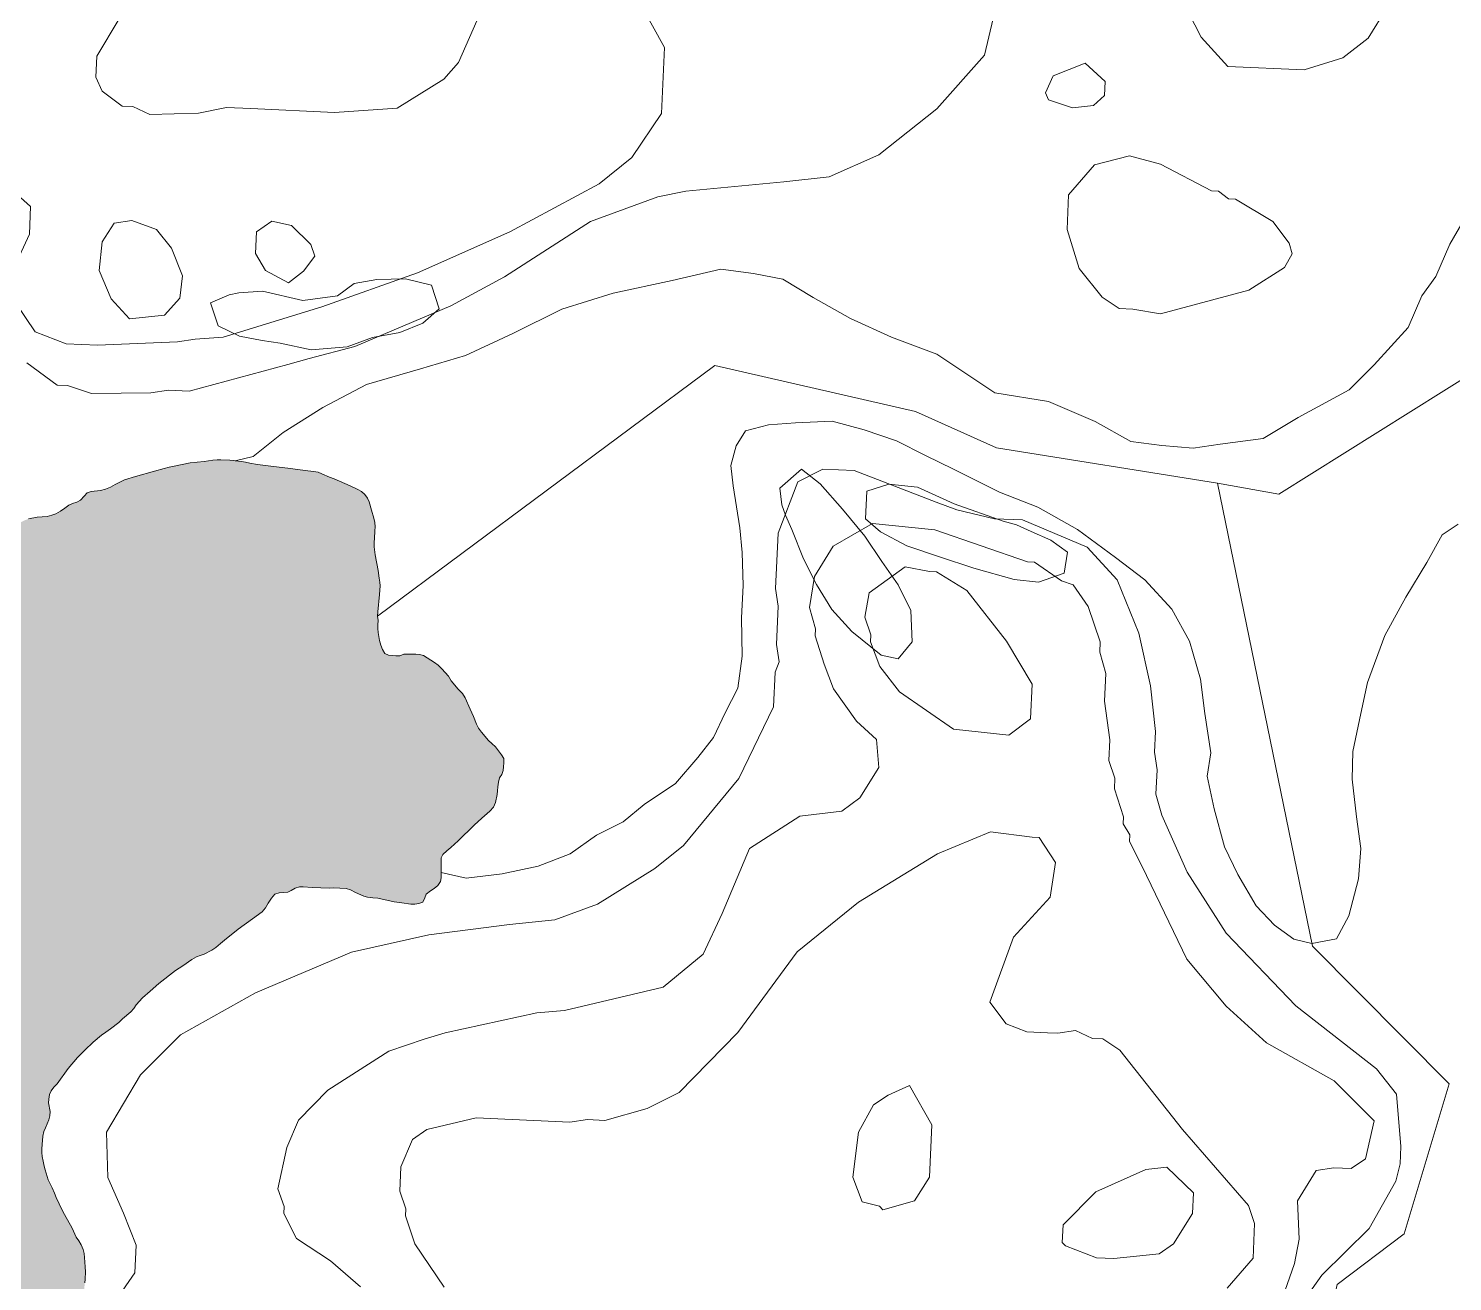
# Model space of a CAD drawing. Header units: millimetres. Extents: x 396621004 to 402046651, y 6785344214 to 6789799943.
# Drawn here: x 400361978 to 400771480, y 6786672460 to 6787032820 of the extents above; entities that cross this region are included whole.
import ezdxf

# ---------------------------------------------------------------- set-up
doc = ezdxf.new("R2010")
doc.units = ezdxf.units.MM
doc.header["$MEASUREMENT"] = 0
for name, color, linetype, lineweight, true_color in [('02 Kalliot _ kivikot_Kynä_nro__102', 7, 'Continuous', 15, 0xcccccc), ('02 Maaston rajat_Kynä_nro__82', 7, 'Continuous', 20, 0xaaaaaa), ('02 Vesialueet_Kynä_nro__105', 7, 'Continuous', 15, 0xcae6ff), ('02 Vesistöt_Kynä_nro__105', 7, 'Continuous', 15, 0xcae6ff)]:
    doc.layers.add(name, color=color, linetype=linetype, lineweight=lineweight, true_color=true_color)
doc.layers.add('02 Korkeuskayrat_Kynä_nro__2', color=8, linetype='Continuous', lineweight=15)
doc.layers.add('02 Suot_Kynä_nro__101', color=252, linetype='Continuous', lineweight=15)

msp = doc.modelspace()

# ---------------------------------------------------------------- hatches: boundary and pattern name
at = {"layer": '02 Vesistöt_Kynä_nro__105', "linetype": 'Continuous', "lineweight": 0, "true_color": 0x32393f}
msp.add_hatch(color=250, dxfattribs=at).paths.add_polyline_path([(400492324.01, 6786805697.88), (400494615.21, 6786807708.34), (400495701.85, 6786808908.61), (400496308.34, 6786810208.91), (400496771.63, 6786812509.44), (400496855.87, 6786813569.68), (400496956.95, 6786814769.96), (400497133.85, 6786816100.26), (400497437.09, 6786817290.53), (400498085.71, 6786818300.76), (400498456.34, 6786819401.01), (400498540.58, 6786820461.26), (400498633.23, 6786821591.52), (400498666.93, 6786822871.81), (400498035.16, 6786823912.05), (400496232.53, 6786826182.57), (400495246.98, 6786827192.8), (400494244.57, 6786828042.99), (400492231.35, 6786830413.53), (400491405.84, 6786831613.81), (400490858.32, 6786832724.06), (400489965.42, 6786834924.57), (400489005.14, 6786837055.05), (400487556.29, 6786840295.8), (400486739.21, 6786841566.09), (400485551.49, 6786842796.37), (400483546.69, 6786845226.92), (400482729.61, 6786846507.22), (400480842.74, 6786848707.72), (400479789.79, 6786849717.95), (400478711.58, 6786850448.12), (400475535.91, 6786852468.58), (400474424.01, 6786852768.65), (400473362.64, 6786852858.67), (400471020.9, 6786852898.68), (400469951.11, 6786852848.67), (400468788.66, 6786852438.57), (400467643.06, 6786852388.56), (400466590.12, 6786852478.58), (400465528.76, 6786852558.6), (400464433.7, 6786853068.72), (400463751.39, 6786854258.99), (400463347.06, 6786855499.27), (400462959.58, 6786856809.57), (400462572.1, 6786859110.1), (400462454.17, 6786860260.36), (400462462.59, 6786861320.61), (400462563.67, 6786862590.9), (400462378.35, 6786863811.17), (400462479.44, 6786865011.45), (400462875.34, 6786870022.6), (400463069.08, 6786872493.16), (400463018.54, 6786873563.41), (400462824.8, 6786874713.67), (400462572.1, 6786876934.18), (400461653.93, 6786881405.2), (400461342.26, 6786883775.74), (400461375.95, 6786885056.04), (400461468.61, 6786886186.29), (400461569.7, 6786888376.8), (400461653.93, 6786889507.05), (400461544.43, 6786890717.33), (400461283.3, 6786891947.61), (400460617.84, 6786894268.14), (400459952.38, 6786896668.69), (400459472.24, 6786897698.93), (400458705.7, 6786898829.19), (400457703.29, 6786899619.37), (400456684.05, 6786900189.5), (400454502.35, 6786901289.75), (400449835.72, 6786903300.21), (400448530.07, 6786903830.33), (400446331.53, 6786904780.55), (400445236.47, 6786905220.65), (400443964.51, 6786905400.69), (400441572.23, 6786905660.75), (400436518.11, 6786906340.9), (400432432.7, 6786906811.01), (400427799.76, 6786907461.16), (400425634.91, 6786907851.25), (400424371.38, 6786908091.31), (400423251.05, 6786908251.34), (400421414.72, 6786908521.4), (400421001.97, 6786908571.42), (400419873.21, 6786908661.44), (400417329.31, 6786908791.47), (400416192.13, 6786908741.45), (400414979.14, 6786908701.44), (400412460.51, 6786908331.36), (400408450.91, 6786907871.25), (400406210.25, 6786907411.15), (400403910.62, 6786906951.04), (400402394.39, 6786906650.98), (400401012.93, 6786906260.89), (400398182.62, 6786905490.71), (400392741.02, 6786904010.37), (400389607.47, 6786903050.15), (400388209.16, 6786902380), (400386937.21, 6786901629.83), (400385606.29, 6786900889.66), (400384132.17, 6786900289.52), (400382683.32, 6786899909.43), (400380038.33, 6786899629.37), (400378875.89, 6786899299.29), (400378008.26, 6786898299.07), (400376930.05, 6786897178.81), (400375885.53, 6786896548.66), (400374647.27, 6786896218.59), (400373619.6, 6786895738.48), (400372415.04, 6786894908.29), (400371210.47, 6786894008.08), (400369871.13, 6786893267.91), (400368700.26, 6786892857.82), (400367327.22, 6786892477.73), (400364471.65, 6786892277.69), (400361944.59, 6786891767.57), (400360849.53, 6786891357.48), (400359805.01, 6786890807.35), (400357218.99, 6786889517.06), (400353504.21, 6786887466.59), (400352383.88, 6786886706.41), (400350000.02, 6786885336.1), (400348980.77, 6786885066.04), (400347961.53, 6786884715.96), (400345628.21, 6786883975.79), (400341669.15, 6786883235.62), (400336648.72, 6786881715.27), (400334264.86, 6786881195.15), (400333043.45, 6786881005.11), (400331754.65, 6786880895.08), (400329033.85, 6786880615.02), (400327517.61, 6786880314.95), (400326001.38, 6786879934.86), (400324535.68, 6786879414.74), (400321890.7, 6786878274.48), (400315977.38, 6786875413.83), (400313703.02, 6786874453.61), (400312397.37, 6786874133.54), (400310956.95, 6786873823.47), (400308404.62, 6786872963.27), (400307242.17, 6786872623.19), (400306020.76, 6786872443.15), (400304664.57, 6786872403.14), (400302255.44, 6786872453.15), (400297167.63, 6786872723.21), (400293553.93, 6786872863.25), (400291220.62, 6786872913.26), (400290159.25, 6786872993.28), (400288971.53, 6786873303.35), (400286478.17, 6786873993.5), (400282712.85, 6786874933.72), (400280354.26, 6786875553.86), (400279149.7, 6786875643.88), (400277945.13, 6786875673.89), (400275460.19, 6786875653.88), (400273101.6, 6786875413.83), (400271956, 6786875293.8), (400270793.55, 6786875033.74), (400268131.72, 6786874533.63), (400264450.63, 6786873833.47), (400262412.14, 6786873213.33), (400261249.69, 6786872883.25), (400260078.82, 6786872413.14), (400257366.44, 6786871342.9), (400253584.28, 6786869302.43), (400251166.72, 6786868432.23), (400250071.66, 6786868022.14), (400249001.88, 6786867041.91), (400247991.05, 6786865991.67), (400247123.43, 6786864851.41), (400246618.02, 6786863831.18), (400245362.91, 6786861510.65), (400244048.84, 6786859200.12), (400243745.59, 6786858159.88), (400243501.31, 6786856829.58), (400243046.44, 6786855519.28), (400241429.12, 6786850398.11), (400240578.34, 6786847767.5), (400239592.79, 6786845216.92), (400238986.3, 6786843846.61), (400238261.87, 6786842766.36), (400236669.83, 6786840625.87), (400235060.93, 6786838195.31), (400234125.92, 6786837205.09), (400232769.73, 6786836244.87), (400231640.98, 6786835414.68), (400230705.97, 6786834354.44), (400230023.66, 6786832914.11), (400229113.92, 6786830433.54), (400228456.88, 6786829273.27), (400227505.02, 6786828002.98), (400226561.59, 6786826872.72), (400225887.71, 6786825582.43), (400225441.26, 6786824472.18), (400224135.61, 6786822241.66), (400222097.12, 6786818990.92), (400220648.27, 6786816840.43), (400219848.03, 6786815690.17), (400219123.61, 6786814679.93), (400217885.35, 6786812439.42), (400214937.11, 6786807568.31), (400214221.11, 6786806558.08), (400213126.06, 6786804367.58), (400212688.03, 6786803337.34), (400212233.16, 6786802097.06), (400210556.88, 6786799746.52), (400209950.38, 6786798446.22), (400209571.32, 6786797265.95), (400209335.47, 6786796015.66), (400208804.78, 6786794775.38), (400207945.58, 6786793775.15), (400206260.88, 6786791354.6), (400205612.26, 6786790274.35), (400205081.58, 6786789034.07), (400204694.1, 6786787643.75), (400204138.15, 6786785213.19), (400203818.05, 6786783812.87), (400203447.42, 6786782782.64), (400202722.99, 6786781632.37), (400201855.37, 6786780632.15), (400201130.95, 6786779481.88), (400200069.58, 6786778641.69), (400198932.4, 6786777811.5), (400196582.24, 6786775941.07), (400195588.26, 6786774950.85), (400194501.63, 6786773830.59), (400193709.81, 6786772830.36), (400191924.03, 6786770849.91), (400190626.8, 6786769739.65), (400189759.18, 6786768679.41), (400189169.53, 6786767519.15), (400188234.52, 6786766448.9), (400187181.58, 6786765758.74), (400184696.64, 6786763968.33), (400183567.88, 6786763138.14), (400182447.55, 6786762437.98), (400181268.26, 6786761897.86), (400180249.01, 6786761547.78), (400178058.89, 6786760807.61), (400175978.28, 6786759617.34), (400173914.52, 6786758717.13), (400172617.29, 6786758467.07), (400171463.27, 6786758277.03), (400169087.83, 6786757826.93), (400167807.46, 6786757786.92), (400166678.7, 6786757876.94), (400165541.53, 6786757896.94), (400164311.69, 6786757566.87), (400163284.02, 6786757226.79), (400162239.5, 6786756596.65), (400160108.35, 6786755636.43), (400158962.75, 6786754656.2), (400156663.12, 6786753345.9), (400155500.68, 6786753015.83), (400154338.23, 6786752685.75), (400152215.5, 6786751925.58), (400149848.49, 6786751625.51), (400148618.65, 6786751365.45), (400146959.21, 6786750995.37), (400145830.46, 6786751085.39), (400143640.34, 6786751195.41), (400142410.51, 6786750935.35), (400141391.26, 6786750595.27), (400139142.18, 6786749985.13), (400136766.74, 6786749615.05), (400135553.75, 6786749495.02), (400134264.95, 6786749455.01), (400131914.79, 6786749284.97), (400130853.42, 6786749374.99), (400129699.4, 6786749174.95), (400129050.79, 6786748164.72), (400128385.33, 6786746014.23), (400127846.22, 6786743643.68), (400127433.47, 6786741193.12), (400126532.15, 6786736081.95), (400126068.86, 6786734771.65), (400125622.41, 6786733601.39), (400124493.66, 6786730990.79), (400123979.82, 6786729900.54), (400123238.55, 6786728680.26), (400122438.31, 6786727540), (400122261.42, 6786727309.95), (400121579.11, 6786726539.77), (400120290.31, 6786725509.53), (400119161.56, 6786724739.36), (400118293.94, 6786723609.1), (400118142.31, 6786722558.86), (400116861.94, 6786718968.04), (400115876.38, 6786716487.47), (400115556.29, 6786715097.15), (400115446.78, 6786713676.83), (400115042.45, 6786711366.3), (400114494.92, 6786706235.13), (400114115.86, 6786703274.45), (400113736.81, 6786702034.16), (400113130.31, 6786700663.85), (400112650.17, 6786698213.29), (400110999.16, 6786693582.23), (400110401.09, 6786691431.74), (400110232.62, 6786690171.45), (400110064.15, 6786688971.18), (400109381.84, 6786686620.64), (400108985.93, 6786685230.32), (400108640.57, 6786682699.74), (400108539.49, 6786681429.45), (400108379.44, 6786680239.18), (400107823.49, 6786677798.62), (400106677.89, 6786674047.76), (400105886.07, 6786670356.92), (400105448.05, 6786669326.68), (400104774.17, 6786667956.37), (400104024.47, 6786666596.06), (400103409.56, 6786665085.71), (400102280.8, 6786662545.13), (400101623.77, 6786661394.87), (400100747.72, 6786660254.61), (400100158.07, 6786659024.32), (400099854.83, 6786657914.07), (400099534.73, 6786656583.77), (400099189.37, 6786654063.19), (400098844, 6786649682.19), (400097782.64, 6786640820.16), (400097445.7, 6786638439.62), (400097066.64, 6786633638.52), (400096864.47, 6786631097.94), (400096780.24, 6786630037.69), (400096746.54, 6786628767.4), (400096847.62, 6786626486.88), (400097192.99, 6786625396.63), (400097673.13, 6786624356.39), (400099770.59, 6786622135.89), (400100756.14, 6786621135.66), (400101809.09, 6786620055.41), (400102878.87, 6786619265.23), (400103973.93, 6786618745.11), (400105085.84, 6786618445.04), (400106172.47, 6786617794.89), (400106930.59, 6786616594.62), (400107671.86, 6786614404.12), (400108076.19, 6786613163.83), (400108413.13, 6786612073.58), (400108665.84, 6786610773.29), (400108985.93, 6786609472.99), (400109533.46, 6786608362.73), (400110443.2, 6786607292.49), (400112330.08, 6786605162), (400115657.37, 6786601491.16), (400121098.97, 6786595799.86), (400124291.49, 6786592209.04), (400126313.14, 6786589918.51), (400127003.87, 6786588798.26), (400127770.41, 6786587738.02), (400130145.85, 6786585487.5), (400133329.94, 6786581756.65), (400136286.6, 6786578755.96), (400140043.49, 6786574264.93), (400142191.5, 6786571824.37), (400143328.67, 6786570954.18), (400144390.04, 6786570013.96), (400146512.77, 6786568073.52), (400147649.94, 6786567273.33), (400148812.39, 6786566613.18), (400149941.14, 6786566523.16), (400153251.59, 6786566253.1), (400154312.96, 6786566173.08), (400155458.56, 6786566293.11), (400156705.24, 6786566763.22), (400159046.98, 6786567643.42), (400161355.03, 6786569023.73), (400162458.51, 6786569573.86), (400163511.45, 6786570264.02), (400165819.5, 6786571644.33), (400167133.57, 6786572894.62), (400167782.18, 6786573974.87), (400169770.14, 6786577505.67), (400170696.73, 6786578495.9), (400171640.16, 6786579626.16), (400173147.97, 6786581636.62), (400175085.39, 6786583687.09), (400176155.17, 6786584597.3), (400177166, 6786585647.54), (400178294.75, 6786586487.73), (400179516.16, 6786586667.77), (400182910.85, 6786586537.74), (400188259.79, 6786586757.79), (400189523.32, 6786586657.77), (400194838.57, 6786586517.74), (400198814.47, 6786586557.75), (400199901.11, 6786586747.79), (400201139.37, 6786587217.9), (400202327.09, 6786587768.02), (400203396.88, 6786587818.03), (400204576.17, 6786587517.97), (400207002.15, 6786586827.81), (400210632.69, 6786586037.63), (400214617.02, 6786585227.44), (400221153.68, 6786583497.05), (400223790.25, 6786582716.87), (400225264.36, 6786582526.82), (400226738.48, 6786582336.78), (400229130.77, 6786582006.7), (400231649.4, 6786581596.61), (400233873.21, 6786580986.47), (400234985.12, 6786580686.4), (400236097.03, 6786580386.33), (400238320.84, 6786579716.18), (400240856.32, 6786578655.94), (400241951.38, 6786578075.81), (400242970.63, 6786577495.67), (400245219.71, 6786576325.4), (400246457.97, 6786575865.3), (400247780.46, 6786575555.23), (400250678.16, 6786575325.18), (400255900.75, 6786574975.1), (400266699.72, 6786574114.9), (400272191.86, 6786573534.77), (400273598.59, 6786573424.74), (400274786.31, 6786573114.67), (400275813.98, 6786572744.59), (400277903.01, 6786572224.47), (400281466.17, 6786571444.29), (400283706.83, 6786571054.2), (400285046.17, 6786570954.18), (400286107.53, 6786570864.16), (400288996.8, 6786570634.1), (400291254.31, 6786570454.06), (400294926.97, 6786570234.01), (400296358.97, 6786570334.03), (400297866.78, 6786570564.09), (400300528.62, 6786570994.19), (400303224.15, 6786571844.38), (400304605.61, 6786572234.47), (400305987.07, 6786572684.57), (400307301.14, 6786573084.66), (400308472.01, 6786573554.77), (400309752.39, 6786574444.97), (400311959.35, 6786576335.41), (400313163.92, 6786577225.61), (400314225.28, 6786578065.8), (400314958.13, 6786579216.07), (400316634.41, 6786581566.6), (400317881.09, 6786583877.13), (400318959.31, 6786584927.37), (400319195.16, 6786586047.63), (400319279.4, 6786587107.87), (400319161.47, 6786588328.15), (400318757.14, 6786589488.42), (400318218.04, 6786591588.9), (400318302.27, 6786592649.14), (400318251.73, 6786593789.4), (400318403.35, 6786594839.64), (400318984.58, 6786595929.89), (400320113.33, 6786596700.07), (400321039.92, 6786597690.29), (400322303.45, 6786598370.45), (400323592.25, 6786598550.49), (400326026.65, 6786598780.54), (400327130.13, 6786599190.64), (400328385.24, 6786599800.78), (400329648.77, 6786600550.95), (400330945.99, 6786601651.2), (400332234.79, 6786602691.44), (400334921.9, 6786604321.81), (400335949.57, 6786604731.9), (400336977.24, 6786605152), (400339015.73, 6786605842.16), (400341357.48, 6786606652.34), (400342536.77, 6786607262.48), (400343657.1, 6786607952.64), (400346133.62, 6786609603.02), (400347262.37, 6786610433.21), (400348264.77, 6786611423.43), (400349267.17, 6786612403.66), (400350336.96, 6786613383.88), (400351541.53, 6786614214.07), (400352703.97, 6786614544.15), (400353815.88, 6786615164.29), (400354894.09, 6786616144.51), (400356048.12, 6786617334.79), (400356780.96, 6786618485.05), (400357589.62, 6786619695.33), (400358448.82, 6786620695.56), (400358752.07, 6786621805.81), (400358878.42, 6786624276.37), (400358836.3, 6786625626.68), (400358667.83, 6786626997), (400358356.16, 6786629357.54), (400358448.82, 6786630487.8), (400358600.45, 6786631538.04), (400358920.54, 6786632868.34), (400359434.38, 6786633958.59), (400360091.41, 6786635048.84), (400361557.11, 6786637409.38), (400362433.15, 6786638619.66), (400363452.4, 6786639819.93), (400364598, 6786640860.17), (400366973.44, 6786643090.68), (400367992.68, 6786644210.94), (400370165.95, 6786646591.48), (400371117.81, 6786647871.77), (400371951.74, 6786649362.11), (400372827.79, 6786651492.6), (400374445.11, 6786655763.58), (400375413.81, 6786658104.11), (400375725.49, 6786659284.38), (400375969.77, 6786660614.69), (400376475.18, 6786663415.33), (400377603.93, 6786667726.32), (400377822.94, 6786668776.56), (400378075.65, 6786671027.07), (400378244.12, 6786673147.56), (400378345.2, 6786675268.04), (400378244.12, 6786676698.37), (400378100.92, 6786679328.97), (400377974.57, 6786680479.23), (400377713.44, 6786681629.5), (400377115.37, 6786683029.82), (400376424.64, 6786684150.07), (400375725.49, 6786685200.31), (400374588.31, 6786687780.9), (400372347.65, 6786691721.8), (400371665.34, 6786692982.09), (400369972.21, 6786696662.94), (400369424.68, 6786697913.22), (400368835.04, 6786699383.56), (400367672.59, 6786701744.1), (400366762.85, 6786704584.75), (400366493.29, 6786705604.98), (400366181.62, 6786707115.33), (400365937.34, 6786708415.62), (400365810.99, 6786709565.89), (400365827.84, 6786710626.13), (400365920.49, 6786711826.4), (400366114.24, 6786714296.97), (400366358.52, 6786715557.26), (400366872.35, 6786716647.51), (400367832.64, 6786718918.03), (400368144.31, 6786720098.3), (400368169.58, 6786721368.59), (400367731.55, 6786723819.15), (400367824.21, 6786724949.41), (400368068.5, 6786726279.71), (400368506.52, 6786727309.95), (400369298.33, 6786728310.18), (400370224.92, 6786729300.4), (400373350.05, 6786733741.42), (400376079.27, 6786736862.13), (400378168.31, 6786739032.63), (400380552.17, 6786741333.15), (400382986.57, 6786743333.61), (400384191.13, 6786744163.8), (400385547.32, 6786745124.02), (400387964.88, 6786746984.45), (400389034.67, 6786747964.67), (400391393.25, 6786749985.13), (400392260.88, 6786750975.36), (400392985.3, 6786752055.61), (400394779.51, 6786754046.06), (400396986.48, 6786755996.51), (400399505.12, 6786758137), (400404272.83, 6786761877.85), (400406370.29, 6786763268.17), (400408998.44, 6786765048.58), (400410337.78, 6786765798.75), (400411365.45, 6786766208.85), (400412460.51, 6786766618.94), (400414751.71, 6786767789.21), (400415872.04, 6786768479.37), (400417177.68, 6786769649.63), (400418390.67, 6786770619.85), (400422265.5, 6786773790.58), (400426409.88, 6786776801.27), (400429189.64, 6786778771.72), (400430133.08, 6786779911.98), (400430950.16, 6786781262.29), (400431843.05, 6786782682.61), (400432862.3, 6786783812.87), (400434033.17, 6786784282.98), (400436526.54, 6786784443.02), (400437562.63, 6786784923.13), (400438682.96, 6786785613.29), (400439921.22, 6786786013.38), (400440982.58, 6786786003.37), (400443593.88, 6786785793.33), (400448555.34, 6786785613.29), (400449692.52, 6786785663.3), (400453365.18, 6786785443.25), (400454620.28, 6786785133.18), (400455976.47, 6786784383), (400458377.18, 6786783262.75), (400459421.7, 6786783042.7), (400460971.63, 6786782842.65), (400462454.17, 6786782732.63), (400467120.8, 6786781642.38), (400469369.89, 6786781322.3), (400471896.95, 6786780982.23), (400473101.51, 6786780962.22), (400474255.53, 6786781152.26), (400475350.59, 6786781562.36), (400475948.66, 6786782792.64), (400476378.26, 6786783822.88), (400477591.25, 6786784783.1), (400478644.19, 6786785483.26), (400479713.98, 6786786393.46), (400480505.79, 6786787463.71), (400480665.84, 6786788593.97), (400480699.54, 6786790104.31), (400480657.42, 6786791994.74), (400480606.88, 6786793215.02), (400480691.11, 6786794265.26), (400481129.14, 6786795295.5), (400482274.74, 6786796275.72), (400483411.91, 6786797245.95), (400485492.53, 6786799216.4), (400490108.62, 6786803667.42)])

# ---------------------------------------------------------------- linework, layer by layer
at = {"layer": '02 Kalliot _ kivikot_Kynä_nro__102', "color": 254, "linetype": 'Continuous', "lineweight": 15, "true_color": 0xcccccc, "flags": 128}
for points in [[(400450821.27, 6786955892.24), (400455597.41, 6786959453.06), (400462150.92, 6786960673.33), (400470414.4, 6786960823.37), (400477843.96, 6786959012.95), (400480050.92, 6786952161.39), (400475375.86, 6786948100.46), (400468754.97, 6786945379.84), (400460946.35, 6786943959.51), (400453575.76, 6786941268.9), (400443282.21, 6786940448.71), (400434361.69, 6786942329.14), (400429139.1, 6786943049.3), (400422686.67, 6786944319.59), (400416562.77, 6786947330.28), (400414338.95, 6786953931.79), (400419687.9, 6786956212.31), (400422467.66, 6786956842.46), (400429240.18, 6786957312.57), (400440881.5, 6786954561.94)], [(400581503.94, 6786888726.88), (400579684.46, 6786892807.81), (400578572.55, 6786895868.51), (400578033.44, 6786900639.6), (400584283.7, 6786906120.85), (400589598.95, 6786901879.88), (400596034.53, 6786894588.22), (400602436.41, 6786886786.43), (400607364.18, 6786879564.78), (400612072.93, 6786872843.24), (400615745.59, 6786865421.54), (400616082.54, 6786856399.48), (400612115.05, 6786851578.38), (400607153.59, 6786852548.6), (400598704.79, 6786859430.17), (400592976.79, 6786865691.61), (400588546.01, 6786872893.25), (400584881.77, 6786880314.95)], [(400642296.57, 6786891137.43), (400646129.27, 6786890087.19), (400650298.92, 6786888146.74), (400655942.69, 6786885646.17), (400660794.64, 6786882175.38), (400659775.39, 6786876214.01), (400652396.38, 6786873543.4), (400645421.7, 6786874353.59), (400633805.65, 6786877624.34), (400623941.69, 6786880825.07), (400614574.72, 6786883995.79), (400607001.97, 6786888086.73), (400602663.85, 6786891787.58), (400603026.06, 6786899779.4), (400609368.98, 6786901739.85), (400617590.35, 6786900879.66), (400628136.61, 6786896148.57)]]:
    msp.add_lwpolyline(points, close=True, dxfattribs=at)
at = {"layer": '02 Korkeuskayrat_Kynä_nro__2', "color": 8, "linetype": 'Continuous', "lineweight": 15, "flags": 128}
for points in [[(400381327.13, 6787018846.64), (400383138.19, 6787014765.71), (400388950.43, 6787010494.73), (400391949.21, 6787010354.7), (400396851.7, 6787008124.19), (400410876.88, 6787008484.27), (400418963.47, 6787010114.65), (400425955, 6787009794.57), (400449936.8, 6787008694.32), (400468005.27, 6787009864.59), (400481407.11, 6787018256.51), (400485635.73, 6787023067.61), (400496813.75, 6787048583.45), (400496325.19, 6787059625.97), (400486747.63, 6787069068.13), (400477751.3, 6787069488.23), (400452362.78, 6787061636.43), (400430975.43, 6787053614.6), (400408669.92, 6787047633.23), (400395369.16, 6787041231.76), (400388099.65, 6787035560.47), (400381596.69, 6787024848.02)], [(400654426.45, 6787014315.61), (400655327.77, 6787012275.14), (400662235.07, 6787009954.61), (400668274.74, 6787010674.77), (400671408.29, 6787013535.43), (400671593.61, 6787017536.34), (400665823.49, 6787022807.55), (400656650.26, 6787019216.73)], [(400725377.86, 6786968015.01), (400723196.16, 6786964104.12), (400712885.76, 6786957572.63), (400687539.35, 6786950731.06), (400679595.96, 6786952091.37), (400675603.21, 6786952281.41), (400670742.83, 6786955502.15), (400664113.51, 6786963814.05), (400660626.17, 6786974986.61), (400661081.04, 6786984978.9), (400668493.75, 6786993650.88), (400678618.83, 6786996191.46), (400687514.08, 6786993780.91), (400702179.45, 6786986099.15), (400704184.25, 6786986009.13), (400707081.95, 6786983868.64), (400709086.75, 6786983778.62), (400719801.48, 6786977277.13), (400724518.66, 6786971055.71)], [(400398814.39, 6786975036.62), (400391662.81, 6786977597.21), (400386625.54, 6786976807.03), (400383155.04, 6786971435.8), (400382312.69, 6786963213.92), (400385732.64, 6786955062.05), (400390997.35, 6786949330.74), (400401055.04, 6786950410.99), (400405502.67, 6786955232.09), (400406277.63, 6786961713.57), (400403093.54, 6786969605.38)], [(400437646.87, 6786976166.88), (400431944.14, 6786977407.16), (400427563.9, 6786974336.46), (400427302.77, 6786968095.03), (400430107.81, 6786963213.92), (400436720.28, 6786959683.11), (400441108.94, 6786963003.87), (400444293.03, 6786967384.87), (400443181.13, 6786970675.62)], [(400650164.14, 6786834314.43), (400650619.02, 6786844296.71), (400643181.04, 6786856659.54), (400631834.54, 6786871192.86), (400623074.07, 6786876604.1), (400621069.27, 6786876694.12), (400614128.28, 6786878014.42), (400603767.33, 6786870482.7), (400602444.84, 6786863531.11), (400604213.78, 6786858449.95), (400604121.12, 6786856449.49), (400606799.8, 6786849317.86), (400612477.26, 6786842046.2), (400628001.83, 6786831323.74), (400643939.15, 6786829593.35)], [(400606681.87, 6786694152.36), (400601737.26, 6786695372.64), (400599058.58, 6786702504.27), (400600650.63, 6786715447.23), (400605014.02, 6786723259.02), (400609149.97, 6786726069.66), (400615282.3, 6786728790.29), (400621768.42, 6786717477.7), (400621086.11, 6786702494.27), (400616764.84, 6786695682.71), (400607633.73, 6786693102.12)], [(400659261.56, 6786683719.97), (400659497.42, 6786688721.12), (400668940.2, 6786698293.31), (400683251.78, 6786704644.76), (400689291.45, 6786705374.93), (400696965.29, 6786698013.24), (400696687.31, 6786692021.87), (400691279.4, 6786683259.87), (400687143.45, 6786680439.22), (400674070.13, 6786679038.9), (400669074.97, 6786679268.96), (400660213.42, 6786682679.74)]]:
    msp.add_lwpolyline(points, close=True, dxfattribs=at)
for points in [[(400358314.05, 6786953831.77), (400363940.96, 6786945569.88), (400372794.1, 6786942159.1), (400381790.43, 6786941739), (400404854.06, 6786942689.22), (400409899.75, 6786943459.4), (400417935.8, 6786944089.54), (400446365.22, 6786952791.53), (400473842.78, 6786962543.76), (400500419.02, 6786974336.46), (400526077.1, 6786988179.63), (400535435.64, 6786995751.36), (400544027.65, 6787008374.25), (400544895.27, 6787027358.59), (400537499.41, 6787040711.65)], [(400640628.71, 6787040981.71), (400636897.08, 6787025138.08), (400623175.15, 6787009744.56), (400606555.52, 6786996491.53), (400592243.94, 6786990140.08), (400579162.2, 6786988739.76), (400551010.75, 6786986029.14), (400542924.16, 6786984398.76), (400523575.31, 6786977277.13), (400498818.55, 6786961393.5), (400483420.34, 6786953091.6), (400455850.12, 6786941348.91), (400442684.14, 6786937948.14), (400436593.92, 6786936217.74), (400408206.62, 6786928515.98), (400402217.49, 6786928786.04), (400397171.8, 6786928025.87), (400380147.84, 6786927805.82), (400373240.54, 6786930126.35), (400370250.19, 6786930256.38), (400361531.83, 6786936667.84)], [(400752661.68, 6787038841.22), (400747253.77, 6787030079.21), (400739984.26, 6787024407.92), (400728806.24, 6787020917.12), (400706829.24, 6787021927.35), (400699205.95, 6787030279.26), (400695533.29, 6787037460.9)], [(400357783.36, 6786985889.1), (400362593.2, 6786981668.14), (400362230.99, 6786973676.31), (400357774.94, 6786963864.06)], [(400376475.18, 6786651662.64), (400392564.13, 6786674947.97), (400392926.34, 6786682939.8), (400389346.34, 6786692111.89), (400384806.05, 6786702334.23), (400384410.15, 6786715367.21), (400394181.44, 6786731941.01), (400405713.26, 6786743423.63), (400427294.35, 6786755446.38), (400454864.56, 6786767189.07), (400477119.54, 6786772180.21), (400500275.82, 6786775120.88), (400513357.57, 6786776521.2), (400525571.69, 6786780962.22), (400542064.96, 6786791224.57), (400550378.99, 6786797846.08), (400566282.62, 6786817140.5), (400576230.81, 6786837705.2), (400576694.1, 6786847697.49), (400577831.28, 6786850648.16), (400577056.31, 6786855689.32), (400577561.73, 6786866681.83), (400576795.18, 6786871722.99), (400577528.03, 6786887706.64), (400583213.92, 6786902460.02), (400590390.76, 6786906130.86), (400599378.67, 6786905720.76), (400622989.83, 6786896628.68), (400628894.73, 6786894358.16), (400639786.35, 6786891847.59), (400647780.29, 6786891487.51), (400666438.41, 6786883615.71), (400675021.99, 6786874213.55), (400681322.79, 6786858910.05), (400684633.24, 6786843736.58), (400686031.54, 6786830663.59), (400685761.99, 6786824672.22), (400686528.53, 6786819631.07), (400686208.44, 6786812629.47), (400687926.84, 6786806548.07), (400695187.92, 6786790194.33), (400706399.64, 6786772660.32), (400726456.07, 6786751715.53), (400749654.48, 6786733631.39), (400755331.94, 6786726369.73), (400756637.58, 6786711286.28), (400756410.15, 6786706295.14), (400755180.31, 6786701344.01), (400747548.59, 6786687680.88), (400733919.32, 6786674287.82), (400716785.86, 6786650052.27)], [(400722606.52, 6786667806.33), (400726060.16, 6786677648.59), (400727382.66, 6786684600.18), (400726885.67, 6786695632.7), (400732293.58, 6786704394.7), (400737339.27, 6786705164.88), (400742334.43, 6786704934.83), (400746461.96, 6786707755.47), (400748963.75, 6786718647.96), (400737482.47, 6786730190.61), (400717965.15, 6786741093.1), (400706433.34, 6786751635.51), (400695036.3, 6786765178.61), (400682249.38, 6786791794.7), (400678568.29, 6786798966.34), (400678660.95, 6786800966.8), (400676799.35, 6786804057.5), (400676892.01, 6786806057.96), (400674263.87, 6786814179.82), (400674398.65, 6786817180.51), (400672638.13, 6786822271.67), (400672907.68, 6786828263.04), (400671416.71, 6786839345.58), (400671787.35, 6786847337.41), (400670060.53, 6786853418.8), (400670195.3, 6786856419.48), (400666657.42, 6786866591.81), (400662437.23, 6786872793.23), (400658992.01, 6786873953.5), (400651225.51, 6786879314.72), (400649229.13, 6786879404.74), (400622619.2, 6786888636.85), (400604685.5, 6786890457.27), (400593372.69, 6786883975.79), (400587964.79, 6786875213.78), (400586558.06, 6786866261.74), (400588276.46, 6786860180.34), (400588183.8, 6786858179.89), (400590820.36, 6786850048.03), (400593490.62, 6786842916.39), (400600069.4, 6786833604.26), (400605839.52, 6786828333.06), (400606471.29, 6786820301.22), (400601063.38, 6786811539.22), (400595882.91, 6786807768.35), (400583803.56, 6786806328.02), (400569357.21, 6786796975.88), (400561489.63, 6786778311.61), (400555946.94, 6786766558.93), (400544499.36, 6786757066.75), (400516162.6, 6786750365.22), (400508118.13, 6786749735.08), (400481828.29, 6786743933.75), (400475738.08, 6786742203.35), (400465562.45, 6786738672.55), (400448033.08, 6786727459.98), (400439626.4, 6786718838.01), (400436265.41, 6786710986.21), (400433713.08, 6786699083.49), (400435482.02, 6786694002.33), (400435389.36, 6786692001.87), (400439070.44, 6786684830.23), (400448782.77, 6786678368.75), (400457450.59, 6786670967.06)], [(400706711.31, 6786670536.96), (400714115.6, 6786679198.94), (400714578.89, 6786689191.23), (400712809.95, 6786694282.39), (400693789.61, 6786716177.4), (400675822.22, 6786739022.63), (400670961.84, 6786742253.37), (400667963.07, 6786742393.4), (400663060.57, 6786744613.91), (400658023.3, 6786743853.73), (400655024.52, 6786743983.76), (400649026.97, 6786744263.83), (400643130.5, 6786746534.34), (400638404.89, 6786752755.77), (400645270.07, 6786771460.05), (400655816.33, 6786782992.69), (400657273.61, 6786792934.96), (400652598.55, 6786800156.61), (400650602.17, 6786800256.64), (400638657.6, 6786801806.99), (400623352.04, 6786795495.55), (400600684.32, 6786781522.35), (400583011.75, 6786767319.1), (400565928.83, 6786744073.78), (400549115.46, 6786726829.84), (400539900.12, 6786722238.79), (400527728.11, 6786718798), (400522732.96, 6786719028.05), (400517687.26, 6786718257.88), (400490715.12, 6786719498.16), (400476546.74, 6786716137.39), (400472410.78, 6786713326.75), (400469049.79, 6786705474.95), (400468729.7, 6786698483.35), (400470498.64, 6786693392.19), (400470405.98, 6786691391.73), (400473034.12, 6786683269.87), (400481474.5, 6786670867.03)]]:
    msp.add_lwpolyline(points, dxfattribs=at)
at = {"layer": '02 Maaston rajat_Kynä_nro__82', "color": 253, "linetype": 'Continuous', "lineweight": 20, "true_color": 0xaaaaaa, "flags": 128}
for points in [[(400774546.01, 6786977367.15), (400770704.88, 6786970805.65), (400766728.97, 6786961483.52), (400762694.1, 6786955922.25), (400758726.62, 6786946860.17), (400748921.63, 6786936077.71), (400741803.74, 6786928926.07), (400727121.53, 6786920894.23), (400717055.41, 6786914892.86), (400704706.51, 6786913262.49), (400696889.47, 6786912152.23), (400687909.99, 6786912852.39), (400678955.78, 6786914062.67), (400668738.03, 6786919833.99), (400655251.96, 6786925525.29), (400639853.74, 6786928055.87), (400623141.46, 6786939178.42), (400610118.68, 6786944089.54), (400598376.27, 6786949440.77), (400587661.54, 6786955492.15), (400578909.49, 6786960693.34), (400570485.96, 6786962373.72), (400561034.76, 6786963604.01), (400547093.81, 6786960303.25), (400530137.24, 6786956652.41), (400515387.64, 6786952131.38), (400501261.38, 6786945079.77), (400487665.8, 6786938748.32), (400474710.41, 6786934897.44), (400459211.11, 6786930416.41), (400446609.5, 6786923794.9), (400435229.31, 6786916603.25), (400426620.46, 6786909771.69), (400421414.72, 6786908521.4)], [(400480699.54, 6786790104.31), (400487842.69, 6786788433.93), (400498169.94, 6786789664.21), (400508547.73, 6786791894.72), (400517737.8, 6786795445.53), (400525276.87, 6786800826.77), (400532975.97, 6786804687.65), (400538990.37, 6786809648.78), (400548054.09, 6786815700.17), (400554439.13, 6786823151.87), (400558987.84, 6786828933.2), (400562357.25, 6786836024.82), (400565962.52, 6786843106.44), (400567183.94, 6786852318.55), (400566990.19, 6786863351.07), (400567453.49, 6786872593.18), (400567183.94, 6786882125.36), (400566535.32, 6786889176.98), (400564648.45, 6786901299.75), (400563940.88, 6786907091.08), (400565473.96, 6786912782.38), (400568203.18, 6786917153.38), (400574790.38, 6786918823.76), (400582590.57, 6786919423.9), (400593128.41, 6786919894.01), (400602267.94, 6786917433.44), (400611618.06, 6786914202.7), (400619915.24, 6786910021.75), (400627984.99, 6786906110.85), (400641167.81, 6786899439.33), (400652211.06, 6786895118.34), (400663658.64, 6786888776.89), (400674525, 6786880715.04), (400682956.95, 6786874273.57), (400690799.26, 6786865861.64), (400695836.53, 6786856589.52), (400699037.48, 6786845657.02), (400700301, 6786835824.77), (400701977.29, 6786824462.17), (400700890.65, 6786817750.64), (400702920.72, 6786808388.5), (400705868.96, 6786797466), (400709726.94, 6786789504.18), (400715025.34, 6786780462.11), (400720256.35, 6786774940.84), (400725815.88, 6786770899.92), (400731004.78, 6786769639.63), (400738088.97, 6786771029.95), (400741677.39, 6786777621.46), (400744465.58, 6786788243.89), (400745156.31, 6786796985.89), (400743859.09, 6786806067.96), (400742654.52, 6786816900.44), (400742814.57, 6786824912.28), (400745114.19, 6786835814.77), (400747068.45, 6786844736.81), (400752004.64, 6786858259.9), (400758069.58, 6786869232.42), (400764075.56, 6786879194.69), (400768489.49, 6786887236.53), (400773147.71, 6786890267.23)], [(400421414.72, 6786908521.4), (400421001.97, 6786908571.42), (400419873.21, 6786908661.44), (400417329.31, 6786908791.47), (400416192.13, 6786908741.45), (400414979.14, 6786908701.44), (400412460.51, 6786908331.36), (400408450.91, 6786907871.25), (400406210.25, 6786907411.15), (400403910.62, 6786906951.04), (400402394.39, 6786906650.98), (400401012.93, 6786906260.89), (400398182.62, 6786905490.71), (400392741.02, 6786904010.37), (400389607.47, 6786903050.15), (400388209.16, 6786902380), (400386937.21, 6786901629.83), (400385606.29, 6786900889.66), (400384132.17, 6786900289.52), (400382683.32, 6786899909.43), (400380038.33, 6786899629.37), (400378875.89, 6786899299.29), (400378008.26, 6786898299.07), (400376930.05, 6786897178.81), (400375885.53, 6786896548.66), (400374647.27, 6786896218.59), (400373619.6, 6786895738.48), (400372415.04, 6786894908.29), (400371210.47, 6786894008.08), (400369871.13, 6786893267.91), (400368700.26, 6786892857.82), (400367327.22, 6786892477.73), (400364471.65, 6786892277.69), (400361944.59, 6786891767.57)], [(400462378.35, 6786863811.17), (400462479.44, 6786865011.45), (400462875.34, 6786870022.6), (400463069.08, 6786872493.16), (400463018.54, 6786873563.41), (400462824.8, 6786874713.67), (400462572.1, 6786876934.18), (400461653.93, 6786881405.2), (400461342.26, 6786883775.74), (400461375.95, 6786885056.04), (400461468.61, 6786886186.29), (400461569.7, 6786888376.8), (400461653.93, 6786889507.05), (400461544.43, 6786890717.33), (400461283.3, 6786891947.61), (400460617.84, 6786894268.14), (400459952.38, 6786896668.69), (400459472.24, 6786897698.93), (400458705.7, 6786898829.19), (400457703.29, 6786899619.37), (400456684.05, 6786900189.5), (400454502.35, 6786901289.75), (400449835.72, 6786903300.21), (400448530.07, 6786903830.33), (400446331.53, 6786904780.55), (400445236.47, 6786905220.65), (400443964.51, 6786905400.69), (400441572.23, 6786905660.75), (400436518.11, 6786906340.9), (400432432.7, 6786906811.01), (400427799.76, 6786907461.16), (400425634.91, 6786907851.25), (400424371.38, 6786908091.31), (400423251.05, 6786908251.34), (400421414.72, 6786908521.4)], [(400480699.54, 6786790104.31), (400480657.42, 6786791994.74), (400480606.88, 6786793215.02), (400480691.11, 6786794265.26), (400481129.14, 6786795295.5), (400482274.74, 6786796275.72), (400483411.91, 6786797245.95), (400485492.53, 6786799216.4), (400490108.62, 6786803667.42), (400492324.01, 6786805697.88), (400494615.21, 6786807708.34), (400495701.85, 6786808908.61), (400496308.34, 6786810208.91), (400496771.63, 6786812509.44), (400496855.87, 6786813569.68), (400496956.95, 6786814769.96), (400497133.85, 6786816100.26), (400497437.09, 6786817290.53), (400498085.71, 6786818300.76), (400498456.34, 6786819401.01), (400498540.58, 6786820461.26), (400498633.23, 6786821591.52), (400498666.93, 6786822871.81), (400498035.16, 6786823912.05), (400496232.53, 6786826182.57), (400495246.98, 6786827192.8), (400494244.57, 6786828042.99), (400492231.35, 6786830413.53), (400491405.84, 6786831613.81), (400490858.32, 6786832724.06), (400489965.42, 6786834924.57), (400489005.14, 6786837055.05), (400487556.29, 6786840295.8), (400486739.21, 6786841566.09), (400485551.49, 6786842796.37), (400483546.69, 6786845226.92), (400482729.61, 6786846507.22), (400480842.74, 6786848707.72), (400479789.79, 6786849717.95), (400478711.58, 6786850448.12), (400475535.91, 6786852468.58), (400474424.01, 6786852768.65), (400473362.64, 6786852858.67), (400471020.9, 6786852898.68), (400469951.11, 6786852848.67), (400468788.66, 6786852438.57), (400467643.06, 6786852388.56), (400466590.12, 6786852478.58), (400465528.76, 6786852558.6), (400464433.7, 6786853068.72), (400463751.39, 6786854258.99), (400463347.06, 6786855499.27), (400462959.58, 6786856809.57), (400462572.1, 6786859110.1), (400462454.17, 6786860260.36), (400462462.59, 6786861320.61), (400462563.67, 6786862590.9), (400462378.35, 6786863811.17)], [(400378159.89, 6786672087.31), (400378244.12, 6786673147.56), (400378345.2, 6786675268.04), (400378244.12, 6786676698.37), (400378100.92, 6786679328.97), (400377974.57, 6786680479.23), (400377713.44, 6786681629.5), (400377115.37, 6786683029.82), (400376424.64, 6786684150.07), (400375725.49, 6786685200.31), (400374588.31, 6786687780.9), (400372347.65, 6786691721.8), (400371665.34, 6786692982.09), (400369972.21, 6786696662.94), (400369424.68, 6786697913.22), (400368835.04, 6786699383.56), (400367672.59, 6786701744.1), (400366762.85, 6786704584.75), (400366493.29, 6786705604.98), (400366181.62, 6786707115.33), (400365937.34, 6786708415.62), (400365810.99, 6786709565.89), (400365827.84, 6786710626.13), (400365920.49, 6786711826.4), (400366114.24, 6786714296.97), (400366358.52, 6786715557.26), (400366872.35, 6786716647.51), (400367832.64, 6786718918.03), (400368144.31, 6786720098.3), (400368169.58, 6786721368.59), (400367731.55, 6786723819.15), (400367824.21, 6786724949.41), (400368068.5, 6786726279.71), (400368506.52, 6786727309.95), (400369298.33, 6786728310.18), (400370224.92, 6786729300.4), (400373350.05, 6786733741.42), (400376079.27, 6786736862.13), (400377090.1, 6786737912.37), (400378168.31, 6786739032.63), (400380552.17, 6786741333.15), (400382986.57, 6786743333.61), (400384191.13, 6786744163.8), (400385547.32, 6786745124.02), (400387964.88, 6786746984.45), (400389034.67, 6786747964.67), (400391393.25, 6786749985.13), (400392260.88, 6786750975.36), (400392985.3, 6786752055.61), (400394779.51, 6786754046.06), (400396986.48, 6786755996.51), (400399505.12, 6786758137), (400404272.83, 6786761877.85), (400406370.29, 6786763268.17), (400408998.44, 6786765048.58), (400410337.78, 6786765798.75), (400411365.45, 6786766208.85), (400412460.51, 6786766618.94), (400414751.71, 6786767789.21), (400415872.04, 6786768479.37), (400417177.68, 6786769649.63), (400418390.67, 6786770619.85), (400422265.5, 6786773790.58), (400426409.88, 6786776801.27), (400429189.64, 6786778771.72), (400430133.08, 6786779911.98), (400430950.16, 6786781262.29), (400431843.05, 6786782682.61), (400432862.3, 6786783812.87), (400434033.17, 6786784282.98), (400436526.54, 6786784443.02), (400437562.63, 6786784923.13), (400438682.96, 6786785613.29), (400439921.22, 6786786013.38), (400440982.58, 6786786003.37), (400443593.88, 6786785793.33), (400448555.34, 6786785613.29), (400449692.52, 6786785663.3), (400453365.18, 6786785443.25), (400454620.28, 6786785133.18), (400455976.47, 6786784383), (400458377.18, 6786783262.75), (400459421.7, 6786783042.7), (400460971.63, 6786782842.65), (400462454.17, 6786782732.63), (400467120.8, 6786781642.38), (400469369.89, 6786781322.3), (400471896.95, 6786780982.23), (400473101.51, 6786780962.22), (400474255.53, 6786781152.26), (400475350.59, 6786781562.36), (400475948.66, 6786782792.64), (400476378.26, 6786783822.88), (400477591.25, 6786784783.1), (400478644.19, 6786785483.26), (400479713.98, 6786786393.46), (400480505.79, 6786787463.71), (400480665.84, 6786788593.97), (400480699.54, 6786790104.31)]]:
    msp.add_lwpolyline(points, dxfattribs=at)
for points in [[(400450821.27, 6786955892.24), (400440881.5, 6786954561.94), (400429240.18, 6786957312.57), (400422467.66, 6786956842.46), (400419687.9, 6786956212.31), (400414338.95, 6786953931.79), (400416562.77, 6786947330.28), (400422686.67, 6786944319.59), (400429139.1, 6786943049.3), (400434361.69, 6786942329.14), (400443282.21, 6786940448.71), (400453575.76, 6786941268.9), (400460946.35, 6786943959.51), (400468754.97, 6786945379.84), (400475375.86, 6786948100.46), (400480050.92, 6786952161.39), (400477843.96, 6786959012.95), (400470414.4, 6786960823.37), (400462150.92, 6786960673.33), (400455597.41, 6786959453.06)], [(400581503.94, 6786888726.88), (400584881.77, 6786880314.95), (400588546.01, 6786872893.25), (400592976.79, 6786865691.61), (400598704.79, 6786859430.17), (400607153.59, 6786852548.6), (400612115.05, 6786851578.38), (400616082.54, 6786856399.48), (400615745.59, 6786865421.54), (400612072.93, 6786872843.24), (400607364.18, 6786879564.78), (400602436.41, 6786886786.43), (400596034.53, 6786894588.22), (400589598.95, 6786901879.88), (400584283.7, 6786906120.85), (400578033.44, 6786900639.6), (400578572.55, 6786895868.51), (400579684.46, 6786892807.81)], [(400642296.57, 6786891137.43), (400628136.61, 6786896148.57), (400617590.35, 6786900879.66), (400609368.98, 6786901739.85), (400603026.06, 6786899779.4), (400602663.85, 6786891787.58), (400607001.97, 6786888086.73), (400614574.72, 6786883995.79), (400623941.69, 6786880825.07), (400633805.65, 6786877624.34), (400645421.7, 6786874353.59), (400652396.38, 6786873543.4), (400659775.39, 6786876214.01), (400660794.64, 6786882175.38), (400655942.69, 6786885646.17), (400650298.92, 6786888146.74), (400646129.27, 6786890087.19)]]:
    msp.add_lwpolyline(points, close=True, dxfattribs=at)
at = {"layer": '02 Suot_Kynä_nro__101', "color": 252, "linetype": 'Continuous', "lineweight": 15, "flags": 128}
msp.add_lwpolyline([(400773147.71, 6786890267.23), (400768489.49, 6786887236.53), (400764075.56, 6786879194.69), (400758069.58, 6786869232.42), (400752004.64, 6786858259.9), (400747068.45, 6786844736.81), (400745114.19, 6786835814.77), (400742814.57, 6786824912.28), (400742654.52, 6786816900.44), (400743859.09, 6786806067.96), (400745156.31, 6786796985.89), (400744465.58, 6786788243.89), (400741677.39, 6786777621.46), (400738088.97, 6786771029.95), (400731004.78, 6786769639.63), (400725815.88, 6786770899.92), (400720256.35, 6786774940.84), (400715025.34, 6786780462.11), (400709726.94, 6786789504.18), (400705868.96, 6786797466), (400702920.72, 6786808388.5), (400700890.65, 6786817750.64), (400701977.29, 6786824462.17), (400700301, 6786835824.77), (400699037.48, 6786845657.02), (400695836.53, 6786856589.52), (400690799.26, 6786865861.64), (400682956.95, 6786874273.57), (400674525, 6786880715.04), (400663658.64, 6786888776.89), (400652211.06, 6786895118.34), (400641167.81, 6786899439.33), (400627984.99, 6786906110.85), (400619915.24, 6786910021.75), (400611618.06, 6786914202.7), (400602267.94, 6786917433.44), (400593128.41, 6786919894.01), (400582590.57, 6786919423.9), (400574790.38, 6786918823.76), (400568203.18, 6786917153.38), (400565473.96, 6786912782.38), (400563940.88, 6786907091.08), (400564648.45, 6786901299.75), (400566535.32, 6786889176.98), (400567183.94, 6786882125.36), (400567453.49, 6786872593.18), (400566990.19, 6786863351.07), (400567183.94, 6786852318.55), (400565962.52, 6786843106.44), (400562357.25, 6786836024.82), (400558987.84, 6786828933.2), (400554439.13, 6786823151.87), (400548054.09, 6786815700.17), (400538990.37, 6786809648.78), (400532975.97, 6786804687.65), (400525276.87, 6786800826.77), (400517737.8, 6786795445.53), (400508547.73, 6786791894.72), (400498169.94, 6786789664.21), (400487842.69, 6786788433.93), (400480699.54, 6786790104.31), (400480657.42, 6786791994.74), (400480606.88, 6786793215.02), (400480691.11, 6786794265.26), (400481129.14, 6786795295.5), (400482274.74, 6786796275.72), (400483411.91, 6786797245.95), (400485492.53, 6786799216.4), (400490108.62, 6786803667.42), (400492324.01, 6786805697.88), (400494615.21, 6786807708.34), (400495701.85, 6786808908.61), (400496308.34, 6786810208.91), (400496771.63, 6786812509.44), (400496855.87, 6786813569.68), (400496956.95, 6786814769.96), (400497133.85, 6786816100.26), (400497437.09, 6786817290.53), (400498085.71, 6786818300.76), (400498456.34, 6786819401.01), (400498540.58, 6786820461.26), (400498633.23, 6786821591.52), (400498666.93, 6786822871.81), (400498035.16, 6786823912.05), (400496232.53, 6786826182.57), (400495246.98, 6786827192.8), (400494244.57, 6786828042.99), (400492231.35, 6786830413.53), (400491405.84, 6786831613.81), (400490858.32, 6786832724.06), (400489965.42, 6786834924.57), (400489005.14, 6786837055.05), (400487556.29, 6786840295.8), (400486739.21, 6786841566.09), (400485551.49, 6786842796.37), (400483546.69, 6786845226.92), (400482729.61, 6786846507.22), (400480842.74, 6786848707.72), (400479789.79, 6786849717.95), (400478711.58, 6786850448.12), (400475535.91, 6786852468.58), (400474424.01, 6786852768.65), (400473362.64, 6786852858.67), (400471020.9, 6786852898.68), (400469951.11, 6786852848.67), (400468788.66, 6786852438.57), (400467643.06, 6786852388.56), (400466590.12, 6786852478.58), (400465528.76, 6786852558.6), (400464433.7, 6786853068.72), (400463751.39, 6786854258.99), (400463347.06, 6786855499.27), (400462959.58, 6786856809.57), (400462572.1, 6786859110.1), (400462454.17, 6786860260.36), (400462462.59, 6786861320.61), (400462563.67, 6786862590.9), (400462378.35, 6786863811.17), (400462479.44, 6786865011.45), (400462875.34, 6786870022.6), (400463069.08, 6786872493.16), (400463018.54, 6786873563.41), (400462824.8, 6786874713.67), (400462572.1, 6786876934.18), (400461653.93, 6786881405.2), (400461342.26, 6786883775.74), (400461375.95, 6786885056.04), (400461468.61, 6786886186.29), (400461569.7, 6786888376.8), (400461653.93, 6786889507.05), (400461544.43, 6786890717.33), (400461283.3, 6786891947.61), (400460617.84, 6786894268.14), (400459952.38, 6786896668.69), (400459472.24, 6786897698.93), (400458705.7, 6786898829.19), (400457703.29, 6786899619.37), (400456684.05, 6786900189.5), (400454502.35, 6786901289.75), (400449835.72, 6786903300.21), (400448530.07, 6786903830.33), (400446331.53, 6786904780.55), (400445236.47, 6786905220.65), (400443964.51, 6786905400.69), (400441572.23, 6786905660.75), (400436518.11, 6786906340.9), (400432432.7, 6786906811.01), (400427799.76, 6786907461.16), (400425634.91, 6786907851.25), (400424371.38, 6786908091.31), (400423251.05, 6786908251.34), (400421414.72, 6786908521.4), (400426620.46, 6786909771.69), (400435229.31, 6786916603.25), (400446609.5, 6786923794.9), (400459211.11, 6786930416.41), (400474710.41, 6786934897.44), (400487665.8, 6786938748.32), (400501261.38, 6786945079.77), (400515387.64, 6786952131.38), (400530137.24, 6786956652.41), (400547093.81, 6786960303.25), (400561034.76, 6786963604.01), (400570485.96, 6786962373.72), (400578909.49, 6786960693.34), (400587661.54, 6786955492.15), (400598376.27, 6786949440.77), (400610118.68, 6786944089.54), (400623141.46, 6786939178.42), (400639853.74, 6786928055.87), (400655251.96, 6786925525.29), (400668738.03, 6786919833.99), (400678955.78, 6786914062.67), (400687909.99, 6786912852.39), (400696889.47, 6786912152.23), (400704706.51, 6786913262.49), (400717055.41, 6786914892.86), (400727121.53, 6786920894.23), (400741803.74, 6786928926.07), (400748921.63, 6786936077.71), (400758726.62, 6786946860.17), (400762694.1, 6786955922.25), (400766728.97, 6786961483.52), (400770704.88, 6786970805.65), (400774546.01, 6786977367.15)], dxfattribs=at)
at = {"layer": '02 Vesialueet_Kynä_nro__105', "color": 254, "linetype": 'Continuous', "lineweight": 15, "true_color": 0xcae6ff, "flags": 128}
for points in [[(400462378.35, 6786863811.17), (400559383.74, 6786935877.66), (400617051.24, 6786922694.65), (400640308.61, 6786912252.26), (400703889.43, 6786902029.92)], [(400703889.43, 6786902029.92), (400721511.46, 6786898879.2), (400778454.53, 6786934587.37)], [(400361944.59, 6786891767.57), (400364471.65, 6786892277.69), (400367327.22, 6786892477.73), (400368700.26, 6786892857.82), (400369871.13, 6786893267.91), (400371210.47, 6786894008.08), (400372415.04, 6786894908.29), (400373619.6, 6786895738.48), (400374647.27, 6786896218.59), (400375885.53, 6786896548.66), (400376930.05, 6786897178.81), (400378008.26, 6786898299.07), (400378875.89, 6786899299.29), (400380038.33, 6786899629.37), (400382683.32, 6786899909.43), (400384132.17, 6786900289.52), (400385606.29, 6786900889.66), (400386937.21, 6786901629.83), (400388209.16, 6786902380), (400389607.47, 6786903050.15), (400392741.02, 6786904010.37), (400398182.62, 6786905490.71), (400401012.93, 6786906260.89), (400402394.39, 6786906650.98), (400403910.62, 6786906951.04), (400406210.25, 6786907411.15), (400408450.91, 6786907871.25), (400412460.51, 6786908331.36), (400414979.14, 6786908701.44), (400416192.13, 6786908741.45), (400417329.31, 6786908791.47), (400419873.21, 6786908661.44), (400421001.97, 6786908571.42), (400421414.72, 6786908521.4), (400423251.05, 6786908251.34), (400424371.38, 6786908091.31), (400425634.91, 6786907851.25), (400427799.76, 6786907461.16), (400432432.7, 6786906811.01), (400436518.11, 6786906340.9), (400441572.23, 6786905660.75), (400443964.51, 6786905400.69), (400445236.47, 6786905220.65), (400446331.53, 6786904780.55), (400448530.07, 6786903830.33), (400449835.72, 6786903300.21), (400454502.35, 6786901289.75), (400456684.05, 6786900189.5), (400457703.29, 6786899619.37), (400458705.7, 6786898829.19), (400459472.24, 6786897698.93), (400459952.38, 6786896668.69), (400460617.84, 6786894268.14), (400461283.3, 6786891947.61), (400461544.43, 6786890717.33), (400461653.93, 6786889507.05), (400461569.7, 6786888376.8), (400461468.61, 6786886186.29), (400461375.95, 6786885056.04), (400461342.26, 6786883775.74), (400461653.93, 6786881405.2), (400462572.1, 6786876934.18), (400462824.8, 6786874713.67), (400463018.54, 6786873563.41), (400463069.08, 6786872493.16), (400462875.34, 6786870022.6), (400462479.44, 6786865011.45), (400462378.35, 6786863811.17), (400462563.67, 6786862590.9), (400462462.59, 6786861320.61), (400462454.17, 6786860260.36), (400462572.1, 6786859110.1), (400462959.58, 6786856809.57), (400463347.06, 6786855499.27), (400463751.39, 6786854258.99), (400464433.7, 6786853068.72), (400465528.76, 6786852558.6), (400466590.12, 6786852478.58), (400467643.06, 6786852388.56), (400468788.66, 6786852438.57), (400469951.11, 6786852848.67), (400471020.9, 6786852898.68), (400473362.64, 6786852858.67), (400474424.01, 6786852768.65), (400475535.91, 6786852468.58), (400478711.58, 6786850448.12), (400479789.79, 6786849717.95), (400480842.74, 6786848707.72), (400482729.61, 6786846507.22), (400483546.69, 6786845226.92), (400485551.49, 6786842796.37), (400486739.21, 6786841566.09), (400487556.29, 6786840295.8), (400489005.14, 6786837055.05), (400489965.42, 6786834924.57), (400490858.32, 6786832724.06), (400491405.84, 6786831613.81), (400492231.35, 6786830413.53), (400494244.57, 6786828042.99), (400495246.98, 6786827192.8), (400496232.53, 6786826182.57), (400498035.16, 6786823912.05), (400498666.93, 6786822871.81), (400498633.23, 6786821591.52), (400498540.58, 6786820461.26), (400498456.34, 6786819401.01), (400498085.71, 6786818300.76), (400497437.09, 6786817290.53), (400497133.85, 6786816100.26), (400496956.95, 6786814769.96), (400496855.87, 6786813569.68), (400496771.63, 6786812509.44), (400496308.34, 6786810208.91), (400495701.85, 6786808908.61), (400494615.21, 6786807708.34), (400492324.01, 6786805697.88), (400490108.62, 6786803667.42), (400485492.53, 6786799216.4), (400483411.91, 6786797245.95), (400482274.74, 6786796275.72), (400481129.14, 6786795295.5), (400480691.11, 6786794265.26), (400480606.88, 6786793215.02), (400480657.42, 6786791994.74), (400480699.54, 6786790104.31), (400480665.84, 6786788593.97), (400480505.79, 6786787463.71), (400479713.98, 6786786393.46), (400478644.19, 6786785483.26), (400477591.25, 6786784783.1), (400476378.26, 6786783822.88), (400475948.66, 6786782792.64), (400475350.59, 6786781562.36), (400474255.53, 6786781152.26), (400473101.51, 6786780962.22), (400471896.95, 6786780982.23), (400469369.89, 6786781322.3), (400467120.8, 6786781642.38), (400462454.17, 6786782732.63), (400460971.63, 6786782842.65), (400459421.7, 6786783042.7), (400458377.18, 6786783262.75), (400455976.47, 6786784383), (400454620.28, 6786785133.18), (400453365.18, 6786785443.25), (400449692.52, 6786785663.3), (400448555.34, 6786785613.29), (400443593.88, 6786785793.33), (400440982.58, 6786786003.37), (400439921.22, 6786786013.38), (400438682.96, 6786785613.29), (400437562.63, 6786784923.13), (400436526.54, 6786784443.02), (400434033.17, 6786784282.98), (400432862.3, 6786783812.87), (400431843.05, 6786782682.61), (400430950.16, 6786781262.29), (400430133.08, 6786779911.98), (400429189.64, 6786778771.72), (400426409.88, 6786776801.27), (400422265.5, 6786773790.58), (400418390.67, 6786770619.85), (400417177.68, 6786769649.63), (400415872.04, 6786768479.37), (400414751.71, 6786767789.21), (400412460.51, 6786766618.94), (400411365.45, 6786766208.85), (400410337.78, 6786765798.75), (400408998.44, 6786765048.58), (400406370.29, 6786763268.17), (400404272.83, 6786761877.85), (400399505.12, 6786758137), (400396986.48, 6786755996.51), (400394779.51, 6786754046.06), (400392985.3, 6786752055.61), (400392260.88, 6786750975.36), (400391393.25, 6786749985.13), (400389034.67, 6786747964.67), (400387964.88, 6786746984.45), (400385547.32, 6786745124.02), (400384191.13, 6786744163.8), (400382986.57, 6786743333.61), (400380552.17, 6786741333.15), (400378168.31, 6786739032.63), (400377090.1, 6786737912.37), (400376079.27, 6786736862.13), (400373350.05, 6786733741.42), (400370224.92, 6786729300.4), (400369298.33, 6786728310.18), (400368506.52, 6786727309.95), (400368068.5, 6786726279.71), (400367824.21, 6786724949.41), (400367731.55, 6786723819.15), (400368169.58, 6786721368.59), (400368144.31, 6786720098.3), (400367832.64, 6786718918.03), (400366872.35, 6786716647.51), (400366358.52, 6786715557.26), (400366114.24, 6786714296.97), (400365920.49, 6786711826.4), (400365827.84, 6786710626.13), (400365810.99, 6786709565.89), (400365937.34, 6786708415.62), (400366181.62, 6786707115.33), (400366493.29, 6786705604.98), (400366762.85, 6786704584.75), (400367672.59, 6786701744.1), (400368835.04, 6786699383.56), (400369424.68, 6786697913.22), (400369972.21, 6786696662.94), (400371665.34, 6786692982.09), (400372347.65, 6786691721.8), (400374588.31, 6786687780.9), (400375725.49, 6786685200.31), (400376424.64, 6786684150.07), (400377115.37, 6786683029.82), (400377713.44, 6786681629.5), (400377974.57, 6786680479.23), (400378100.92, 6786679328.97), (400378244.12, 6786676698.37), (400378345.2, 6786675268.04), (400378244.12, 6786673147.56), (400378159.89, 6786672087.31)], [(400703889.43, 6786902029.92), (400731215.37, 6786768879.46), (400770536.41, 6786729310.4), (400757589.44, 6786686130.53), (400738324.83, 6786671567.19), (400732040.87, 6786642960.65)]]:
    msp.add_lwpolyline(points, dxfattribs=at)

doc.saveas('drawing.dxf')
